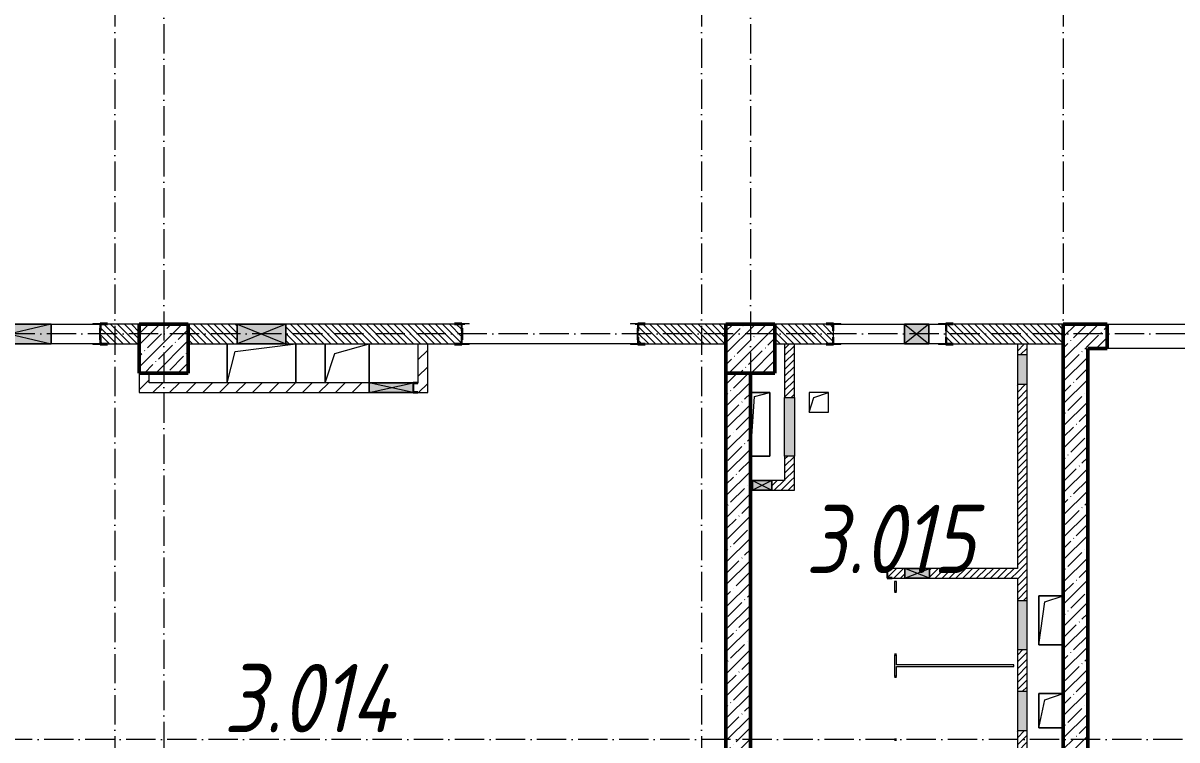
# Model space of a CAD drawing. Header units: millimetres. Extents: x -12989 to 629078, y -109036 to 555275.
# Drawn here: x 339832 to 351632, y -27937 to -20600 of the extents above; entities that cross this region are included whole.
import ezdxf

# ---------------------------------------------------------------- set-up
doc = ezdxf.new("R2010")
doc.units = ezdxf.units.MM
doc.linetypes.add('50_200_ШТРИХ_1Т_ш5_п1_п1_', pattern=[700, 500, -100, 0, -100])
for name, color, linetype, lineweight in [('4 -стяжа', 7, 'Continuous', 30), ('A-DETL-GENF-OTLN', 7, 'Continuous', 9), ('A-DOOR-OPNG-MCUT', 7, 'Continuous', 35), ('A-FLOR-____-OTLN', 7, 'Continuous', 9), ('A-GENM-____-MCUT', 7, 'Continuous', 25), ('A-GENM-____-OTLN', 7, 'Continuous', 9), ('A-GENM-____-OTLN-1', 7, 'Continuous', 25), ('A-GLAZ-____-OTLN', 7, 'Continuous', 9), ('A-WALL-____-MCUT', 7, 'Continuous', 13), ('A-WALL-____-MCUT-2', 7, 'Continuous', 50), ('A-WALL-____-OTLN', 7, 'Continuous', 9), ('A-WALL-____-PATT-1', 7, 'Continuous', 9), ('A-WALL-FNSH-MCUT-1', 7, 'Continuous', 9), ('I-WALL-____-OTLN', 7, 'Continuous', 9), ('S-COLS-____-MCUT', 7, 'Continuous', 50), ('S-COLS-____-OTLN', 7, 'Continuous', 9), ('S-GRID-____-OTLN-1', 7, '50_200_ШТРИХ_1Т_ш5_п1_п1_', 9), ('Марки помещений', 7, 'Continuous', 9)]:
    doc.layers.add(name, color=color, linetype=linetype, lineweight=lineweight)
doc.layers.add('A-DOOR-____-OTLN-1', color=7, linetype='Continuous', lineweight=9, true_color=0xffffff)
doc.layers.get('4 -стяжа').off()
doc.styles.add('ISOCPEUR_I_2', font='isocpeui.ttf', dxfattribs={"width": 0.85, "height": 2.3})
pattern_1 = [(45, (283770.7, -86863.46), (-114.04925, 114.04925), []), (45, (283884.76, -86863.46), (-114.04925, 114.04925), [201.612, -40.322, 3.353, -36.97])]
pattern_2 = [(45, (283770.707, -86863.456), (-35.35534, 35.35534), [])]
pattern_3 = [(45, (283770.71, -86863.46), (-84.85281, 84.85281), [])]
pattern_4 = [(135, (283770.707, -86863.456), (-35.35534, -35.35534), [])]

# ---------------------------------------------------------------- blocks, each defined once
blk = doc.blocks.new('BSC_Колонна _Прямоугольная - 500х500-V21-АР1_План отверстий 3 этажа в осях 1-64_Ю-ЯЯ')
at = {"layer": 'S-COLS-____-OTLN'}
h = blk.add_hatch(dxfattribs=at)
h.set_pattern_fill('FP_28', color=256, style=0, pattern_type=2)
h.set_pattern_definition([(45, (-63500, -62931.04), (-114.04925, 114.04925), []), (45, (-63385.95, -62931.04), (-114.04925, 114.04925), [201.613, -40.323, 3.353, -36.97])])
h.paths.add_polyline_path([(-250, -250), (250, -250), (250, 250), (-250, 250)], flags=0)
at = {"layer": 'S-COLS-____-MCUT'}
for p, q in [((250, 250), (-250, 250)), ((-250, 250), (-250, -250)), ((250, -250), (250, 250)), ((-250, -250), (250, -250))]:
    blk.add_line(p, q, dxfattribs=at)
blk = doc.blocks.new('BSC_Колонна _Прямоугольная - 500х500-V63-АР1_План отверстий 3 этажа в осях 1-64_Ю-ЯЯ')
at = {"layer": 'S-COLS-____-OTLN'}
h = blk.add_hatch(dxfattribs=at)
h.set_pattern_fill('FP_71', color=256, style=0, pattern_type=2)
h.set_pattern_definition([(45, (-57500, -62931.04), (-114.04925, 114.04925), []), (45, (-57385.95, -62931.04), (-114.04925, 114.04925), [201.613, -40.323, 3.353, -36.97])])
h.paths.add_polyline_path([(-250, -250), (250, -250), (250, 250), (-250, 250)], flags=0)
at = {"layer": 'S-COLS-____-MCUT'}
for p, q in [((250, 250), (-250, 250)), ((-250, 250), (-250, -250)), ((250, -250), (250, 250)), ((-250, -250), (250, -250))]:
    blk.add_line(p, q, dxfattribs=at)
blk = doc.blocks.new('DOR_ДУ_распашная__1Ст_Прямоугольная_ШЕР - Вн_650х2100h_Кабинки С_у-18405741-АР1_План отверстий 3 этажа в осях 1-64_Ю-ЯЯ')
at = {"layer": 'A-DOOR-OPNG-MCUT'}
for p, q in [((-325, -10), (-325, 10)), ((325, 10), (325, -10))]:
    blk.add_line(p, q, dxfattribs=at)
blk = doc.blocks.new('154_Стойка_СКБ_Уголок - СМ-2180_200-28268025-АР1_План отверстий 3 этажа в осях 1-64_Ю-ЯЯ')
at = {"layer": 'A-GENM-____-MCUT'}
for p, q in [((125, 156), (125, 81)), ((200, 156), (125, 156)), ((131, 81), (131, 150)), ((131, 150), (200, 150)), ((200, 150), (200, 156)), ((125, 81), (131, 81)), ((131, 19), (125, 19)), ((125, 19), (125, -56)), ((131, -50), (131, 19)), ((125, -56), (200, -56)), ((200, -50), (131, -50)), ((200, -56), (200, -50))]:
    blk.add_line(p, q, dxfattribs=at)
blk = doc.blocks.new('Стойка_Влож_Уголок_Опорный - Уголок-28213941-АР1_План отверстий 3 этажа в осях 1-64_Ю-ЯЯ')
at = {"layer": 'A-GENM-____-OTLN'}
for p, q in [((-212, -6), (-212, 0)), ((0, 0), (0, -6)), ((-212, -75), (-212, -6)), ((-212, -6), (-206, -6)), ((-212, -75), (-206, -75)), ((-6, -6), (0, -6)), ((-6, -75), (0, -75)), ((0, -6), (0, -75))]:
    blk.add_line(p, q, dxfattribs=at)
blk = doc.blocks.new('154_Стойка_СКБ_Уголок - СМ-2480_200-28346303-АР1_План отверстий 3 этажа в осях 1-64_Ю-ЯЯ')
at = {"layer": 'A-GENM-____-MCUT'}
for p, q in [((125, 156), (125, 81)), ((200, 156), (125, 156)), ((131, 81), (131, 150)), ((131, 150), (200, 150)), ((200, 150), (200, 156)), ((125, 81), (131, 81)), ((131, 19), (125, 19)), ((125, 19), (125, -56)), ((131, -50), (131, 19)), ((125, -56), (200, -56)), ((200, -50), (131, -50)), ((200, -56), (200, -50))]:
    blk.add_line(p, q, dxfattribs=at)
blk = doc.blocks.new('Стойка_Влож_Полоса боковая - Полоса-V164-АР1_План отверстий 3 этажа в осях 1-64_Ю-ЯЯ')
at = {"layer": 'A-GENM-____-OTLN'}
for p, q in [((-5, 60), (0, 60)), ((-5, -60), (-5, 60)), ((0, 31), (0, -31)), ((0, -60), (-5, -60))]:
    blk.add_line(p, q, dxfattribs=at)
blk = doc.blocks.new('154_Фахверк_СКБ_Швеллер - Тип_100_3960-28331862-АР1_План отверстий 3 этажа в осях 1-64_Ю-ЯЯ')
at = {"layer": 'A-GENM-____-MCUT'}
for p, q in [((175, 50), (125, 50)), ((125, 50), (125, -50)), ((128, 47), (175, 47)), ((128, -47), (128, 47)), ((175, 47), (175, 50)), ((125, -50), (175, -50)), ((175, -47), (128, -47)), ((175, -50), (175, -47))]:
    blk.add_line(p, q, dxfattribs=at)
blk = doc.blocks.new('AR_Отверстие Ниша - Лючок-32402909-АР1_План отверстий 3 этажа в осях 1-64_Ю-ЯЯ')
at = {"layer": 'A-GLAZ-____-OTLN'}
blk.add_hatch(color=256, dxfattribs=at).paths.add_polyline_path([(150, -50), (150, 50), (-150, 50), (-150, -50)], flags=0)
for p, q in [((150, 50), (-150, 50)), ((-150, 50), (-150, -50)), ((150, -50), (150, 50)), ((-150, -50), (150, -50))]:
    blk.add_line(p, q, dxfattribs=at)
blk = doc.blocks.new('AR_Отверстие Ниша - Лючок-32402882-АР1_План отверстий 3 этажа в осях 1-64_Ю-ЯЯ')
at = {"layer": 'A-GLAZ-____-OTLN'}
blk.add_hatch(color=256, dxfattribs=at).paths.add_polyline_path([(250, -50), (250, 50), (-250, 50), (-250, -50)], flags=0)
for p, q in [((250, 50), (-250, 50)), ((-250, 50), (-250, -50)), ((250, -50), (250, 50)), ((-250, -50), (250, -50))]:
    blk.add_line(p, q, dxfattribs=at)
blk = doc.blocks.new('AR_Отверстие Ниша - Лючок-32402858-АР1_План отверстий 3 этажа в осях 1-64_Ю-ЯЯ')
at = {"layer": 'A-GLAZ-____-OTLN'}
blk.add_hatch(color=256, dxfattribs=at).paths.add_polyline_path([(200, -50), (200, 50), (-200, 50), (-200, -50)], flags=0)
for p, q in [((200, 50), (-200, 50)), ((-200, 50), (-200, -50)), ((200, -50), (200, 50)), ((-200, -50), (200, -50))]:
    blk.add_line(p, q, dxfattribs=at)
blk = doc.blocks.new('AR_Отверстие Ниша - Лючок-32403432-АР1_План отверстий 3 этажа в осях 1-64_Ю-ЯЯ')
at = {"layer": 'A-GLAZ-____-OTLN'}
blk.add_hatch(color=256, dxfattribs=at).paths.add_polyline_path([(300, 50), (-300, 50), (-300, -50), (300, -50)], flags=0)
for p, q in [((-300, 50), (300, 50)), ((-300, -50), (-300, 50)), ((300, 50), (300, -50)), ((300, -50), (-300, -50))]:
    blk.add_line(p, q, dxfattribs=at)
blk = doc.blocks.new('AR_Отверстие прямоугольное _в стене_ - AR_Отверстие прямоугольное _в стене__ВК-32403462-АР1_План отверстий 3 этажа в осях 1-64_Ю-ЯЯ')
at = {"layer": 'A-GLAZ-____-OTLN'}
blk.add_hatch(color=256, dxfattribs=at).paths.add_polyline_path([(-100, -50), (100, -50), (100, 50), (-100, 50)], flags=0)
at = {"layer": 'A-DETL-GENF-OTLN'}
for p, q in [((-100, -50), (-100, 50)), ((-100, 50), (100, 50)), ((100, 50), (-100, -50)), ((-100, 50), (100, -50)), ((100, 50), (-100, 50)), ((-100, 50), (-100, -50)), ((100, 50), (100, -50)), ((100, -50), (100, 50)), ((100, -50), (-100, -50)), ((-100, -50), (100, -50))]:
    blk.add_line(p, q, dxfattribs=at)
blk = doc.blocks.new('AR_Отверстие прямоугольное _в плите_ - AR_Отверстие прямоугольное _в плите_-30459243-АР1_План отверстий 3 этажа в осях 1-64_Ю-ЯЯ')
at = {"layer": 'A-GENM-____-OTLN'}
for p, q in [((125, 175), (-125, 175)), ((-125, 175), (-125, -175)), ((-63, 112), (125, 175)), ((-125, -175), (-63, 112)), ((-125, -175), (125, -175))]:
    blk.add_line(p, q, dxfattribs=at)
blk = doc.blocks.new('AR_Отверстие прямоугольное _в плите_ - AR_Отверстие прямоугольное _в плите_-30459207-АР1_План отверстий 3 этажа в осях 1-64_Ю-ЯЯ')
at = {"layer": 'A-GENM-____-OTLN'}
for p, q in [((100, 100), (-100, 100)), ((-100, 100), (-100, -100)), ((-100, -100), (-50, 50)), ((-50, 50), (100, 100)), ((100, -100), (100, 100)), ((-100, -100), (100, -100))]:
    blk.add_line(p, q, dxfattribs=at)
blk = doc.blocks.new('AR_Отверстие прямоугольное _в плите_ - AR_Отверстие прямоугольное _в плите_-30459229-АР1_План отверстий 3 этажа в осях 1-64_Ю-ЯЯ')
at = {"layer": 'A-GENM-____-OTLN'}
for p, q in [((125, 250), (-125, 250)), ((-125, 250), (-125, -250)), ((-63, 188), (125, 250)), ((-125, -250), (-63, 188)), ((-125, -250), (125, -250))]:
    blk.add_line(p, q, dxfattribs=at)
blk = doc.blocks.new('AR_Отверстие прямоугольное _в плите_ - AR_Отверстие прямоугольное _в плите_-30459250-АР1_План отверстий 3 этажа в осях 1-64_Ю-ЯЯ')
at = {"layer": 'A-GENM-____-OTLN'}
for p, q in [((100, 325), (-100, 325)), ((-100, -325), (-60, 285)), ((-60, 285), (100, 325)), ((100, -325), (100, 325)), ((-100, -325), (100, -325))]:
    blk.add_line(p, q, dxfattribs=at)
blk = doc.blocks.new('AR_Отверстие прямоугольное _в плите_ - AR_Отверстие прямоугольное _в плите_-V188-АР1_План отверстий 3 этажа в осях 1-64_Ю-ЯЯ')
at = {"layer": 'A-GENM-____-OTLN'}
for p, q in [((-350, 200), (-350, -200)), ((-350, -200), (-270, 120)), ((-270, 120), (350, 200)), ((350, -200), (350, 200))]:
    blk.add_line(p, q, dxfattribs=at)
blk = doc.blocks.new('AR_Отверстие прямоугольное _в плите_ - AR_Отверстие прямоугольное _в плите_-30552855-АР1_План отверстий 3 этажа в осях 1-64_Ю-ЯЯ')
at = {"layer": 'A-GENM-____-OTLN'}
for p, q in [((-225, 200), (-225, -200)), ((-125, 100), (225, 200)), ((225, -200), (225, 200)), ((-225, -200), (-125, 100))]:
    blk.add_line(p, q, dxfattribs=at)
blk = doc.blocks.new('AR_Отверстие прямоугольное _в стене__БезПР - AR_Отверстие прямоугольное _в стене__БезПР-36899195-АР1_План отверстий 3 этажа в осях 1-64_Ю-ЯЯ')
at = {"layer": 'A-GLAZ-____-OTLN'}
blk.add_hatch(color=256, dxfattribs=at).paths.add_polyline_path([(-250, -100), (250, -100), (250, 100), (-250, 100)], flags=0)
at = {"layer": 'A-DETL-GENF-OTLN'}
for p, q in [((-250, -100), (-250, 100)), ((-250, 100), (250, 100)), ((250, 100), (-250, -100)), ((-250, 100), (250, -100)), ((250, 100), (-250, 100)), ((-250, 100), (-250, -100)), ((250, 100), (250, -100)), ((250, -100), (250, 100)), ((250, -100), (-250, -100)), ((-250, -100), (250, -100))]:
    blk.add_line(p, q, dxfattribs=at)
at = {"layer": 'A-GLAZ-____-OTLN'}
blk.add_line((250, 100), (-250, 100), dxfattribs=at)
blk = doc.blocks.new('AR_Отверстие прямоугольное _в стене__БезПР - AR_Отверстие прямоугольное _в стене__БезПР-36428202-АР1_План отверстий 3 этажа в осях 1-64_Ю-ЯЯ')
at = {"layer": 'A-GLAZ-____-OTLN'}
blk.add_hatch(color=256, dxfattribs=at).paths.add_polyline_path([(125, 50), (-125, 50), (-125, -50), (125, -50)], flags=0)
at = {"layer": 'A-DETL-GENF-OTLN'}
for p, q in [((-125, -50), (-125, 50)), ((-125, 50), (125, 50)), ((125, 50), (-125, -50)), ((-125, 50), (125, -50)), ((125, 50), (-125, 50)), ((-125, 50), (-125, -50)), ((125, 50), (125, -50)), ((125, -50), (125, 50)), ((125, -50), (-125, -50)), ((-125, -50), (125, -50))]:
    blk.add_line(p, q, dxfattribs=at)
blk = doc.blocks.new('AR_Отверстие прямоугольное _в стене_ - AR_Отверстие прямоугольное _в стене__ОВ-36928954-АР1_План отверстий 3 этажа в осях 1-64_Ю-ЯЯ')
at = {"layer": 'A-GLAZ-____-OTLN'}
blk.add_hatch(color=256, dxfattribs=at).paths.add_polyline_path([(-225, 50), (-225, -50), (225, -50), (225, 50)], flags=0)
at = {"layer": 'A-DETL-GENF-OTLN'}
for p, q in [((-225, 50), (225, 50)), ((225, 50), (-225, -50)), ((-225, 50), (225, -50)), ((225, 50), (-225, 50)), ((225, 50), (225, -50)), ((225, -50), (225, 50)), ((225, -50), (-225, -50)), ((-225, -50), (225, -50))]:
    blk.add_line(p, q, dxfattribs=at)
blk = doc.blocks.new('AR_Отверстие прямоугольное _в стене_ - AR_Отверстие прямоугольное _в стене__ОВ-36927705-АР1_План отверстий 3 этажа в осях 1-64_Ю-ЯЯ')
at = {"layer": 'A-GLAZ-____-OTLN'}
blk.add_hatch(color=256, dxfattribs=at).paths.add_polyline_path([(425, -100), (425, 100), (-425, 100), (-425, -100)], flags=0)
at = {"layer": 'A-DETL-GENF-OTLN'}
for p, q in [((-425, -100), (-425, 100)), ((-425, 100), (425, 100)), ((425, 100), (-425, -100)), ((-425, 100), (425, -100)), ((425, 100), (-425, 100)), ((-425, 100), (-425, -100)), ((425, 100), (425, -100)), ((425, -100), (425, 100)), ((425, -100), (-425, -100)), ((-425, -100), (425, -100))]:
    blk.add_line(p, q, dxfattribs=at)
blk = doc.blocks.new('AR_Отверстие прямоугольное _в стене__БезПР - AR_Отверстие прямоугольное _в стене__БезПР-36427681-АР1_План отверстий 3 этажа в осях 1-64_Ю-ЯЯ')
at = {"layer": 'A-GLAZ-____-OTLN'}
blk.add_hatch(color=256, dxfattribs=at).paths.add_polyline_path([(125, -100), (125, 100), (-125, 100), (-125, -100)], flags=0)
at = {"layer": 'A-DETL-GENF-OTLN'}
for p, q in [((-125, -100), (-125, 100)), ((-125, 100), (125, 100)), ((125, 100), (-125, -100)), ((-125, 100), (125, -100)), ((125, 100), (-125, 100)), ((-125, 100), (-125, -100)), ((125, 100), (125, -100)), ((125, -100), (125, 100)), ((125, -100), (-125, -100)), ((-125, -100), (125, -100))]:
    blk.add_line(p, q, dxfattribs=at)
at = {"layer": 'A-GLAZ-____-OTLN'}
blk.add_line((125, 100), (-125, 100), dxfattribs=at)
blk = doc.blocks.new('154_Фахверк_СКБ_Швеллер - Тип_100_3960_зеркало-36793856-АР1_План отверстий 3 этажа в осях 1-64_Ю-ЯЯ')
at = {"layer": 'A-GENM-____-MCUT'}
for p, q in [((175, 50), (125, 50)), ((125, 50), (125, -50)), ((128, 47), (175, 47)), ((128, -47), (128, 47)), ((175, 47), (175, 50)), ((125, -50), (175, -50)), ((175, -47), (128, -47)), ((175, -50), (175, -47))]:
    blk.add_line(p, q, dxfattribs=at)
blk = doc.blocks.new('3эт')
at = {"layer": 'S-GRID-____-OTLN-1', "color": 251, "ltscale": 0.6, "true_color": 0x636466}
for p, q in [((340770.7, 4029.4), (340770.7, -33971.9)), ((346770.7, 4029.4), (346770.7, -33971.9)), ((350470.7, 4029.4), (350470.7, -33971.9)), ((341270.7, 3756), (341270.7, -33823.9)), ((347270.7, 3756), (347270.7, -33828.9)), ((387845.1, -23782.4), (279101.9, -23782.4)), ((359250.7, -27932.4), (279101.9, -27932.4))]:
    blk.add_line(p, q, dxfattribs=at)

msp = doc.modelspace()

# ---------------------------------------------------------------- hatches: boundary and pattern name
at = {"layer": 'A-WALL-____-PATT-1'}
h = msp.add_hatch(dxfattribs=at)
h.set_pattern_fill('FP_9', color=256, style=0, pattern_type=2)
h.set_pattern_definition(pattern_4)
h.paths.add_polyline_path([(340626.7074, -23882.4142), (341020.7074, -23882.4142), (341020.7074, -23682.4142), (340626.7074, -23682.4142), (340626.7074, -23751.4142), (340620.7074, -23751.4142), (340620.7074, -23813.4142), (340626.7074, -23813.4142), (340626.7074, -23842.4142)], flags=0)
h.paths.add_polyline_path([(338548.0744, -23882.4142), (338914.7074, -23882.4142), (338914.7074, -23813.4142), (338920.7074, -23813.4142), (338920.7074, -23751.4142), (338914.7074, -23751.4142), (338914.7074, -23682.4142), (338520.7074, -23682.4142), (338520.7074, -23882.4142)], flags=0)
h = msp.add_hatch(dxfattribs=at)
h.set_pattern_fill('FP_9', color=256, style=0, pattern_type=2)
h.set_pattern_definition(pattern_4)
h.paths.add_polyline_path([(346126.7074, -23882.4142), (347020.7074, -23882.4142), (347020.7074, -23682.4142), (346126.7074, -23682.4142), (346126.7074, -23751.4142), (346120.7074, -23751.4142), (346120.7074, -23813.4142), (346126.7074, -23813.4142), (346126.7074, -23881.0808)], flags=0)
h.paths.add_polyline_path([(341520.7074, -23882.4142), (342020.7074, -23882.4142), (342020.7074, -23682.4142), (341520.7074, -23682.4142)], flags=0)
h.paths.add_polyline_path([(344314.7074, -23882.4142), (344314.7074, -23813.4142), (344320.7074, -23813.4142), (344320.7074, -23751.4142), (344314.7074, -23751.4142), (344314.7074, -23682.4142), (342520.7074, -23682.4142), (342520.7074, -23882.4142), (344245.7074, -23882.4142)], flags=0)
h = msp.add_hatch(dxfattribs=at)
h.set_pattern_fill('FP_9', color=256, style=0, pattern_type=2)
h.set_pattern_definition(pattern_4)
h.paths.add_polyline_path([(350470.7074, -23882.4142), (350470.7074, -23682.4142), (349276.7074, -23682.4142), (349276.7074, -23751.4142), (349270.7074, -23751.4142), (349270.7074, -23813.4142), (349276.7074, -23813.4142), (349276.7074, -23882.4142), (349476.7074, -23882.4142)], flags=0)
h.paths.add_polyline_path([(347520.7074, -23882.4142), (348114.7074, -23882.4142), (348114.7074, -23813.4142), (348120.7074, -23813.4142), (348120.7074, -23751.4142), (348114.7074, -23751.4142), (348114.7074, -23682.4142), (347520.7074, -23682.4142)], flags=0)
h = msp.add_hatch(dxfattribs=at)
h.set_pattern_fill('FP_12', color=256, style=0, pattern_type=2)
h.set_pattern_definition(pattern_1)
h.paths.add_polyline_path([(350470.7074, -31182.4142), (350720.7074, -31182.4142), (350720.7074, -23682.4142), (350470.7074, -23682.4142), (350470.7074, -29640.0033)], flags=0)
h = msp.add_hatch(dxfattribs=at)
h.set_pattern_fill('FP_12', color=256, style=0, pattern_type=2)
h.set_pattern_definition(pattern_1)
h.paths.add_polyline_path([(353020.7074, -23932.4142), (353020.7074, -23682.4142), (352520.7074, -23682.4142), (352520.7074, -23932.4142)], flags=0)
h.paths.add_polyline_path([(350920.7074, -23932.4142), (350920.3244, -23682.4142), (350720.7074, -23682.4142), (350720.7074, -23932.4142), (350920.3244, -23932.4142)], flags=0)
h = msp.add_hatch(dxfattribs=at)
h.set_pattern_fill('FP_7', color=256, style=0, pattern_type=2)
h.set_pattern_definition(pattern_3)
h.paths.add_polyline_path([(343870.7074, -24282.4142), (343970.7074, -24282.4142), (343970.7074, -23882.4142), (343870.7074, -23882.4142)], flags=0)
h = msp.add_hatch(dxfattribs=at)
h.set_pattern_fill('FP_8', color=256, style=0, pattern_type=2)
h.set_pattern_definition(pattern_2)
h.paths.add_polyline_path([(347620.7074, -25282.4142), (347720.7074, -25282.4142), (347720.7074, -25032.4142), (347620.7074, -25032.4142)], flags=0)
h.paths.add_polyline_path([(347720.7074, -24432.4142), (347720.7074, -23882.4142), (347620.7074, -23882.4142), (347620.7074, -24432.4142)], flags=0)
h = msp.add_hatch(dxfattribs=at)
h.set_pattern_fill('FP_8', color=256, style=0, pattern_type=2)
h.set_pattern_definition(pattern_2)
h.paths.add_polyline_path([(350000.7074, -31432.4142), (350100.7074, -31432.4142), (350100.7074, -31332.4142), (350000.7074, -31332.4142)], flags=0)
h.paths.add_polyline_path([(350092.9404, -31032.4142), (350100.7074, -31032.4142), (350100.7074, -28882.4142), (350097.7074, -28882.4142), (350097.7074, -28835.4142), (350003.7074, -28835.4142), (350003.7074, -28882.4142), (350000.7074, -28882.4142), (350000.7074, -31032.4142)], flags=0)
h.paths.add_polyline_path([(350097.7074, -28832.4142), (350100.7074, -28832.4142), (350100.7074, -27842.4142), (350000.7074, -27842.4142), (350000.7074, -28832.4142), (350050.222, -28832.4142)], flags=0)
h.paths.add_polyline_path([(350023.2317, -27442.4142), (350100.7074, -27442.4142), (350100.7074, -27012.4142), (350000.7074, -27012.4142), (350000.7074, -27442.4142)], flags=0)
h.paths.add_polyline_path([(350100.7074, -26512.4142), (350100.7074, -24297.4142), (350000.7074, -24297.4142), (350000.7074, -26512.4142), (350005.1735, -26512.4142)], flags=0)
h.paths.add_polyline_path([(350100.7074, -23997.4142), (350100.7074, -23882.4142), (350000.7074, -23882.4142), (350000.7074, -23997.4142), (350095.9158, -23997.4142)], flags=0)
h = msp.add_hatch(dxfattribs=at)
h.set_pattern_fill('FP_7', color=256, style=0, pattern_type=2)
h.set_pattern_definition(pattern_3)
h.paths.add_polyline_path([(341120.7074, -24282.4142), (341120.7074, -24182.4142), (341020.7074, -24182.4142), (341020.7074, -24282.4142)], flags=0)
h = msp.add_hatch(dxfattribs=at)
h.set_pattern_fill('FP_12', color=256, style=0, pattern_type=2)
h.set_pattern_definition(pattern_1)
h.paths.add_polyline_path([(347270.7074, -31182.4142), (347270.7074, -24182.4142), (347020.7074, -24182.4142), (347020.7074, -31182.4142)], flags=0)
h = msp.add_hatch(dxfattribs=at)
h.set_pattern_fill('FP_7', color=256, style=0, pattern_type=2)
h.set_pattern_definition(pattern_3)
h.paths.add_polyline_path([(343370.7074, -24382.4142), (343370.7074, -24282.4142), (341020.7074, -24282.4142), (341020.7074, -24382.4142), (342083.003, -24382.4142)], flags=0)
h.paths.add_polyline_path([(343970.7074, -24382.4142), (343970.7074, -24282.4142), (343870.7074, -24282.4142), (343870.7074, -24285.4142), (343823.7074, -24285.4142), (343823.7074, -24379.4142), (343870.7074, -24379.4142), (343870.7074, -24382.4142)], flags=0)
h = msp.add_hatch(dxfattribs=at)
h.set_pattern_fill('FP_8', color=256, style=0, pattern_type=2)
h.set_pattern_definition(pattern_2)
h.paths.add_polyline_path([(347720.7074, -25382.4142), (347720.7074, -25282.4142), (347490.7074, -25282.4142), (347490.7074, -25382.4142)], flags=0)
h.paths.add_polyline_path([(347270.7074, -25382.4142), (347290.7074, -25382.4142), (347290.7074, -25282.4142), (347270.7074, -25282.4142)], flags=0)
h = msp.add_hatch(dxfattribs=at)
h.set_pattern_fill('FP_8', color=256, style=0, pattern_type=2)
h.set_pattern_definition(pattern_2)
h.paths.add_polyline_path([(348720.7074, -26282.4142), (348850.7074, -26282.4142), (348850.7074, -26182.4142), (348720.7074, -26182.4142), (348720.7074, -26185.4142), (348673.7074, -26185.4142), (348673.7074, -26279.4142), (348720.7074, -26279.4142)], flags=0)
h.paths.add_polyline_path([(349100.7074, -26282.4142), (350000.7074, -26282.4142), (350000.7074, -26182.4142), (349100.7074, -26182.4142)], flags=0)

# ---------------------------------------------------------------- linework, layer by layer
at = {"layer": 'A-FLOR-____-OTLN'}
for p, q in [((341920.7074, -24282.4142), (341920.7074, -23882.4142)), ((342620.7074, -23882.4142), (342620.7074, -24282.4142)), ((342920.7074, -24282.4142), (342920.7074, -23882.4142)), ((343370.7074, -23882.4142), (343370.7074, -24282.4142)), ((347270.7074, -24382.4142), (347470.7074, -24382.4142)), ((347470.7074, -24382.4142), (347470.7074, -25032.4142)), ((347470.7074, -25032.4142), (347270.7074, -25032.4142)), ((350220.7074, -26462.4142), (350470.7074, -26462.4142)), ((350220.7074, -26962.4142), (350220.7074, -26462.4142)), ((350470.7074, -26962.4142), (350220.7074, -26962.4142)), ((350220.7074, -27462.4142), (350470.7074, -27462.4142)), ((350220.7074, -27812.4142), (350220.7074, -27462.4142)), ((350470.7074, -27812.4142), (350220.7074, -27812.4142))]:
    msp.add_line(p, q, dxfattribs=at)
at = {"layer": 'A-WALL-____-MCUT'}
for p, q in [((341020.7074, -23682.4142), (340695.7074, -23682.4142)), ((342020.7074, -23682.4142), (341520.7074, -23682.4142)), ((344245.7074, -23682.4142), (342520.7074, -23682.4142)), ((347020.7074, -23682.4142), (346195.7074, -23682.4142)), ((348045.7074, -23682.4142), (347520.7074, -23682.4142)), ((350470.7074, -23682.4142), (349345.7074, -23682.4142)), ((350470.7074, -23882.4142), (350470.7074, -23682.4142)), ((348120.7074, -23813.4142), (348120.7074, -23751.4142)), ((349270.7074, -23751.4142), (349270.7074, -23813.4142)), ((340695.7074, -23882.4142), (341020.7074, -23882.4142)), ((341520.7074, -23882.4142), (342020.7074, -23882.4142)), ((342520.7074, -23882.4142), (344245.7074, -23882.4142)), ((346195.7074, -23882.4142), (347020.7074, -23882.4142)), ((347520.7074, -23882.4142), (348045.7074, -23882.4142)), ((349345.7074, -23882.4142), (350470.7074, -23882.4142))]:
    msp.add_line(p, q, dxfattribs=at)
at = {"layer": 'A-WALL-____-MCUT-2'}
for p, q in [((350920.7074, -23682.4142), (350470.7074, -23682.4142)), ((350470.7074, -23682.4142), (350470.7074, -31182.4142)), ((350920.7074, -23932.4142), (350920.7074, -23682.4142)), ((350720.7074, -31182.4142), (350720.7074, -23932.4142)), ((350720.7074, -23932.4142), (350920.7074, -23932.4142)), ((347020.7074, -24182.4142), (347020.7074, -31182.4142)), ((347270.7074, -31182.4142), (347270.7074, -24182.4142))]:
    msp.add_line(p, q, dxfattribs=at)
at = {"layer": 'A-WALL-____-OTLN'}
for p, q in [((350920.7074, -23682.4142), (352520.7074, -23682.4142)), ((352520.7074, -23932.4142), (350920.7074, -23932.4142))]:
    msp.add_line(p, q, dxfattribs=at)
at = {"layer": 'A-WALL-FNSH-MCUT-1'}
for p, q in [((343870.7074, -23882.4142), (343870.7074, -24282.4142)), ((343970.7074, -24382.4142), (343970.7074, -23882.4142)), ((347620.7074, -23882.4142), (347620.7074, -24432.4142)), ((347720.7074, -24432.4142), (347720.7074, -23882.4142)), ((350000.7074, -23882.4142), (350000.7074, -23997.4142)), ((350100.7074, -23997.4142), (350100.7074, -23882.4142)), ((341020.7074, -24182.4142), (341020.7074, -24382.4142)), ((341120.7074, -24282.4142), (341120.7074, -24182.4142)), ((343370.7074, -24282.4142), (341120.7074, -24282.4142)), ((350000.7074, -24297.4142), (350000.7074, -26182.4142)), ((350100.7074, -26512.4142), (350100.7074, -24297.4142)), ((341020.7074, -24382.4142), (343370.7074, -24382.4142)), ((343870.7074, -24382.4142), (343970.7074, -24382.4142)), ((347620.7074, -25032.4142), (347620.7074, -25282.4142)), ((347720.7074, -25382.4142), (347720.7074, -25032.4142)), ((347290.7074, -25282.4142), (347270.7074, -25282.4142)), ((347270.7074, -25282.4142), (347270.7074, -25382.4142)), ((347620.7074, -25282.4142), (347490.7074, -25282.4142)), ((347270.7074, -25382.4142), (347290.7074, -25382.4142)), ((347490.7074, -25382.4142), (347720.7074, -25382.4142)), ((348850.7074, -26182.4142), (348720.7074, -26182.4142)), ((350000.7074, -26182.4142), (349100.7074, -26182.4142)), ((348720.7074, -26282.4142), (348850.7074, -26282.4142)), ((349100.7074, -26282.4142), (350000.7074, -26282.4142)), ((350000.7074, -26282.4142), (350000.7074, -26512.4142)), ((348765.7074, -26317.4142), (348745.7074, -26317.4142)), ((348745.7074, -26317.4142), (348745.7074, -26417.4142)), ((348765.7074, -26417.4142), (348765.7074, -26317.4142)), ((350000.7074, -27012.4142), (350000.7074, -27442.4142)), ((350100.7074, -27442.4142), (350100.7074, -27012.4142)), ((348745.7074, -27067.4142), (348745.7074, -27287.4142)), ((348765.7074, -27167.4142), (348765.7074, -27067.4142)), ((349965.7074, -27167.4142), (348765.7074, -27167.4142)), ((348765.7074, -27187.4142), (349965.7074, -27187.4142)), ((348765.7074, -27287.4142), (348765.7074, -27187.4142)), ((349965.7074, -27187.4142), (349965.7074, -27167.4142)), ((350000.7074, -27842.4142), (350000.7074, -28832.4142)), ((350100.7074, -28832.4142), (350100.7074, -27842.4142))]:
    msp.add_line(p, q, dxfattribs=at)
at = {"layer": 'I-WALL-____-OTLN'}
for p, q in [((340120.7074, -23682.4142), (340620.7074, -23682.4142)), ((344320.7074, -23682.4142), (344350.7074, -23682.4142)), ((346090.7074, -23682.4142), (346120.7074, -23682.4142)), ((348120.7074, -23682.4142), (348845.7074, -23682.4142)), ((349095.7074, -23682.4142), (349270.7074, -23682.4142)), ((340620.7074, -23882.4142), (340120.7074, -23882.4142)), ((346120.7074, -23882.4142), (344320.7074, -23882.4142)), ((348845.7074, -23882.4142), (348120.7074, -23882.4142)), ((349270.7074, -23882.4142), (349095.7074, -23882.4142))]:
    msp.add_line(p, q, dxfattribs=at)

# ---------------------------------------------------------------- block references
at = {"layer": '4 -стяжа'}
msp.add_blockref('3эт', (0, 0), dxfattribs=at)
at = {"layer": 'A-DOOR-____-OTLN-1', "rotation": 270}
for p in [(348755.7074, -26742.4142), (348755.7074, -27612.4142)]:
    msp.add_blockref('DOR_ДУ_распашная__1Ст_Прямоугольная_ШЕР - Вн_650х2100h_Кабинки С_у-18405741-АР1_План отверстий 3 этажа в осях 1-64_Ю-ЯЯ', p, dxfattribs=at)
at = {"layer": 'A-GENM-____-OTLN'}
for name, p, rotation in [('Стойка_Влож_Уголок_Опорный - Уголок-28213941-АР1_План отверстий 3 этажа в осях 1-64_Ю-ЯЯ', (340620.7074, -23888.4142), 269.9999999999996), ('Стойка_Влож_Уголок_Опорный - Уголок-28213941-АР1_План отверстий 3 этажа в осях 1-64_Ю-ЯЯ', (344320.7074, -23676.4142), 89.99999999999962), ('Стойка_Влож_Уголок_Опорный - Уголок-28213941-АР1_План отверстий 3 этажа в осях 1-64_Ю-ЯЯ', (346120.7074, -23888.4142), 269.9999999999996), ('Стойка_Влож_Уголок_Опорный - Уголок-28213941-АР1_План отверстий 3 этажа в осях 1-64_Ю-ЯЯ', (348120.7074, -23676.4142), 89.99999999999955), ('Стойка_Влож_Уголок_Опорный - Уголок-28213941-АР1_План отверстий 3 этажа в осях 1-64_Ю-ЯЯ', (349270.7074, -23888.4142), 269.9999999999995), ('Стойка_Влож_Полоса боковая - Полоса-V164-АР1_План отверстий 3 этажа в осях 1-64_Ю-ЯЯ', (344320.7074, -23782.4142), 180)]:
    msp.add_blockref(name, p, dxfattribs=dict(at, rotation=rotation))
for name, p in [('Стойка_Влож_Полоса боковая - Полоса-V164-АР1_План отверстий 3 этажа в осях 1-64_Ю-ЯЯ', (340620.7074, -23782.4142)), ('Стойка_Влож_Полоса боковая - Полоса-V164-АР1_План отверстий 3 этажа в осях 1-64_Ю-ЯЯ', (346120.7074, -23782.4142)), ('AR_Отверстие прямоугольное _в плите_ - AR_Отверстие прямоугольное _в плите_-V188-АР1_План отверстий 3 этажа в осях 1-64_Ю-ЯЯ', (342270.7074, -24082.4142)), ('AR_Отверстие прямоугольное _в плите_ - AR_Отверстие прямоугольное _в плите_-30552855-АР1_План отверстий 3 этажа в осях 1-64_Ю-ЯЯ', (343145.7074, -24082.4142)), ('AR_Отверстие прямоугольное _в плите_ - AR_Отверстие прямоугольное _в плите_-30459250-АР1_План отверстий 3 этажа в осях 1-64_Ю-ЯЯ', (347370.7074, -24707.4142)), ('AR_Отверстие прямоугольное _в плите_ - AR_Отверстие прямоугольное _в плите_-30459207-АР1_План отверстий 3 этажа в осях 1-64_Ю-ЯЯ', (347970.7074, -24482.4142)), ('AR_Отверстие прямоугольное _в плите_ - AR_Отверстие прямоугольное _в плите_-30459229-АР1_План отверстий 3 этажа в осях 1-64_Ю-ЯЯ', (350345.7074, -26712.4142)), ('AR_Отверстие прямоугольное _в плите_ - AR_Отверстие прямоугольное _в плите_-30459243-АР1_План отверстий 3 этажа в осях 1-64_Ю-ЯЯ', (350345.7074, -27637.4142))]:
    msp.add_blockref(name, p, dxfattribs=at)
at = {"layer": 'A-GENM-____-OTLN-1'}
for name, p in [('154_Стойка_СКБ_Уголок - СМ-2480_200-28346303-АР1_План отверстий 3 этажа в осях 1-64_Ю-ЯЯ', (340495.7074, -23832.4142)), ('154_Стойка_СКБ_Уголок - СМ-2480_200-28346303-АР1_План отверстий 3 этажа в осях 1-64_Ю-ЯЯ', (345995.7074, -23832.4142)), ('154_Стойка_СКБ_Уголок - СМ-2180_200-28268025-АР1_План отверстий 3 этажа в осях 1-64_Ю-ЯЯ', (349145.7074, -23832.4142)), ('154_Фахверк_СКБ_Швеллер - Тип_100_3960_зеркало-36793856-АР1_План отверстий 3 этажа в осях 1-64_Ю-ЯЯ', (343695.7074, -24332.4142)), ('154_Фахверк_СКБ_Швеллер - Тип_100_3960-28331862-АР1_План отверстий 3 этажа в осях 1-64_Ю-ЯЯ', (348545.7074, -26232.4142))]:
    msp.add_blockref(name, p, dxfattribs=at)
at = {"layer": 'A-GENM-____-OTLN-1', "rotation": 180}
for name, p in [('154_Стойка_СКБ_Уголок - СМ-2480_200-28346303-АР1_План отверстий 3 этажа в осях 1-64_Ю-ЯЯ', (344445.7074, -23732.4142)), ('154_Стойка_СКБ_Уголок - СМ-2180_200-28268025-АР1_План отверстий 3 этажа в осях 1-64_Ю-ЯЯ', (348245.7074, -23732.4142))]:
    msp.add_blockref(name, p, dxfattribs=at)
at = {"layer": 'A-GLAZ-____-OTLN'}
for name, p in [('AR_Отверстие прямоугольное _в стене_ - AR_Отверстие прямоугольное _в стене__ОВ-36927705-АР1_План отверстий 3 этажа в осях 1-64_Ю-ЯЯ', (339695.7074, -23782.4142)), ('AR_Отверстие прямоугольное _в стене__БезПР - AR_Отверстие прямоугольное _в стене__БезПР-36899195-АР1_План отверстий 3 этажа в осях 1-64_Ю-ЯЯ', (342270.7074, -23782.4142)), ('AR_Отверстие прямоугольное _в стене__БезПР - AR_Отверстие прямоугольное _в стене__БезПР-36427681-АР1_План отверстий 3 этажа в осях 1-64_Ю-ЯЯ', (348970.7074, -23782.4142)), ('AR_Отверстие прямоугольное _в стене_ - AR_Отверстие прямоугольное _в стене__ВК-32403462-АР1_План отверстий 3 этажа в осях 1-64_Ю-ЯЯ', (347390.7074, -25332.4142))]:
    msp.add_blockref(name, p, dxfattribs=at)
for name, p, rotation in [('AR_Отверстие Ниша - Лючок-32402909-АР1_План отверстий 3 этажа в осях 1-64_Ю-ЯЯ', (350050.7074, -24147.4142), 270.0000000000001), ('AR_Отверстие прямоугольное _в стене_ - AR_Отверстие прямоугольное _в стене__ОВ-36928954-АР1_План отверстий 3 этажа в осях 1-64_Ю-ЯЯ', (343595.7074, -24332.4142), 180), ('AR_Отверстие Ниша - Лючок-32403432-АР1_План отверстий 3 этажа в осях 1-64_Ю-ЯЯ', (347670.7074, -24732.4142), 270), ('AR_Отверстие прямоугольное _в стене__БезПР - AR_Отверстие прямоугольное _в стене__БезПР-36428202-АР1_План отверстий 3 этажа в осях 1-64_Ю-ЯЯ', (348975.7074, -26232.4142), 180), ('AR_Отверстие Ниша - Лючок-32402882-АР1_План отверстий 3 этажа в осях 1-64_Ю-ЯЯ', (350050.7074, -26762.4142), 270.0000000000001), ('AR_Отверстие Ниша - Лючок-32402858-АР1_План отверстий 3 этажа в осях 1-64_Ю-ЯЯ', (350050.7074, -27642.4142), 270.0000000000001)]:
    msp.add_blockref(name, p, dxfattribs=dict(at, rotation=rotation))
at = {"layer": 'S-COLS-____-OTLN'}
for name, p in [('BSC_Колонна _Прямоугольная - 500х500-V63-АР1_План отверстий 3 этажа в осях 1-64_Ю-ЯЯ', (341270.7074, -23932.4142)), ('BSC_Колонна _Прямоугольная - 500х500-V21-АР1_План отверстий 3 этажа в осях 1-64_Ю-ЯЯ', (347270.7074, -23932.4142))]:
    msp.add_blockref(name, p, dxfattribs=at)

# ---------------------------------------------------------------- texts
at = {"layer": 'Марки помещений', "char_height": 700, "attachment_point": 1, "style": 'ISOCPEUR_I_2'}
for s, insert, width in [('3.015', (347834.1936, -25530.3422), 737.5525), ('3.014', (341882.6832, -27159.7335), 769.62)]:
    msp.add_mtext(s, dxfattribs=dict(at, insert=insert, width=width))

doc.saveas('drawing.dxf')
